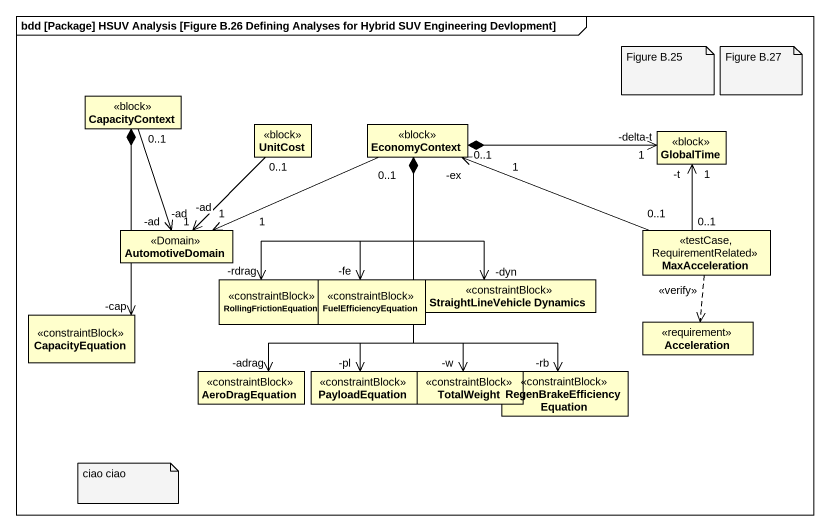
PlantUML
@startuml
mainframe bdd [Package] HSUV Analysis [Figure B.26 Defining Analyses for Hybrid SUV Engineering Devlopment]
hide circle
hide empty members
class CapacityContext <<block>>
class UnitCost <<block>>
class EconomyContext <<block>>
class GlobalTime <<block>>
class AutomotiveDomain <<Domain>>
class MaxAcceleration <<testCase, RequirementRelated>>
class RollingFrictionEquation <<constraintBlock>>
class FuelEfficiencyEquation <<constraintBlock>>
class "StraightLineVehicle Dynamics" as StraightLineVehicle_Dynamics <<constraintBlock>>
class CapacityEquation <<constraintBlock>>
class Acceleration <<requirement>>
class AeroDragEquation <<constraintBlock>>
class PayloadEquation <<constraintBlock>>
class TotalWeight <<constraintBlock>>
class RegenBrakeEfficiencyEquation <<constraintBlock>>
CapacityContext "0..1" --> "-ad\n1" AutomotiveDomain
CapacityContext *--> "-cap" CapacityEquation
UnitCost "0..1" --> "-ad\n1" AutomotiveDomain
EconomyContext "0..1" *-right-> "-delta-t\n1" GlobalTime
EconomyContext "0..1" -left-> "-ad\n1" AutomotiveDomain
EconomyContext *--> "-rdrag" RollingFrictionEquation
EconomyContext *--> "-fe" FuelEfficiencyEquation
EconomyContext *--> "-dyn" StraightLineVehicle_Dynamics
EconomyContext *--> "-adrag" AeroDragEquation
EconomyContext *--> "-pl" PayloadEquation
EconomyContext *--> "-w" TotalWeight
EconomyContext *--> "-rb" RegenBrakeEfficiencyEquation
MaxAcceleration "0..1" -left-> "-ex\n1" EconomyContext
MaxAcceleration "0..1" -up-> "-t\n1" GlobalTime
MaxAcceleration ..> Acceleration : <<verify>>
note as N1
  Figure B.25
end note
note as N2
  Figure B.27
end note
note as N3
  ciao ciao
end note
@enduml
